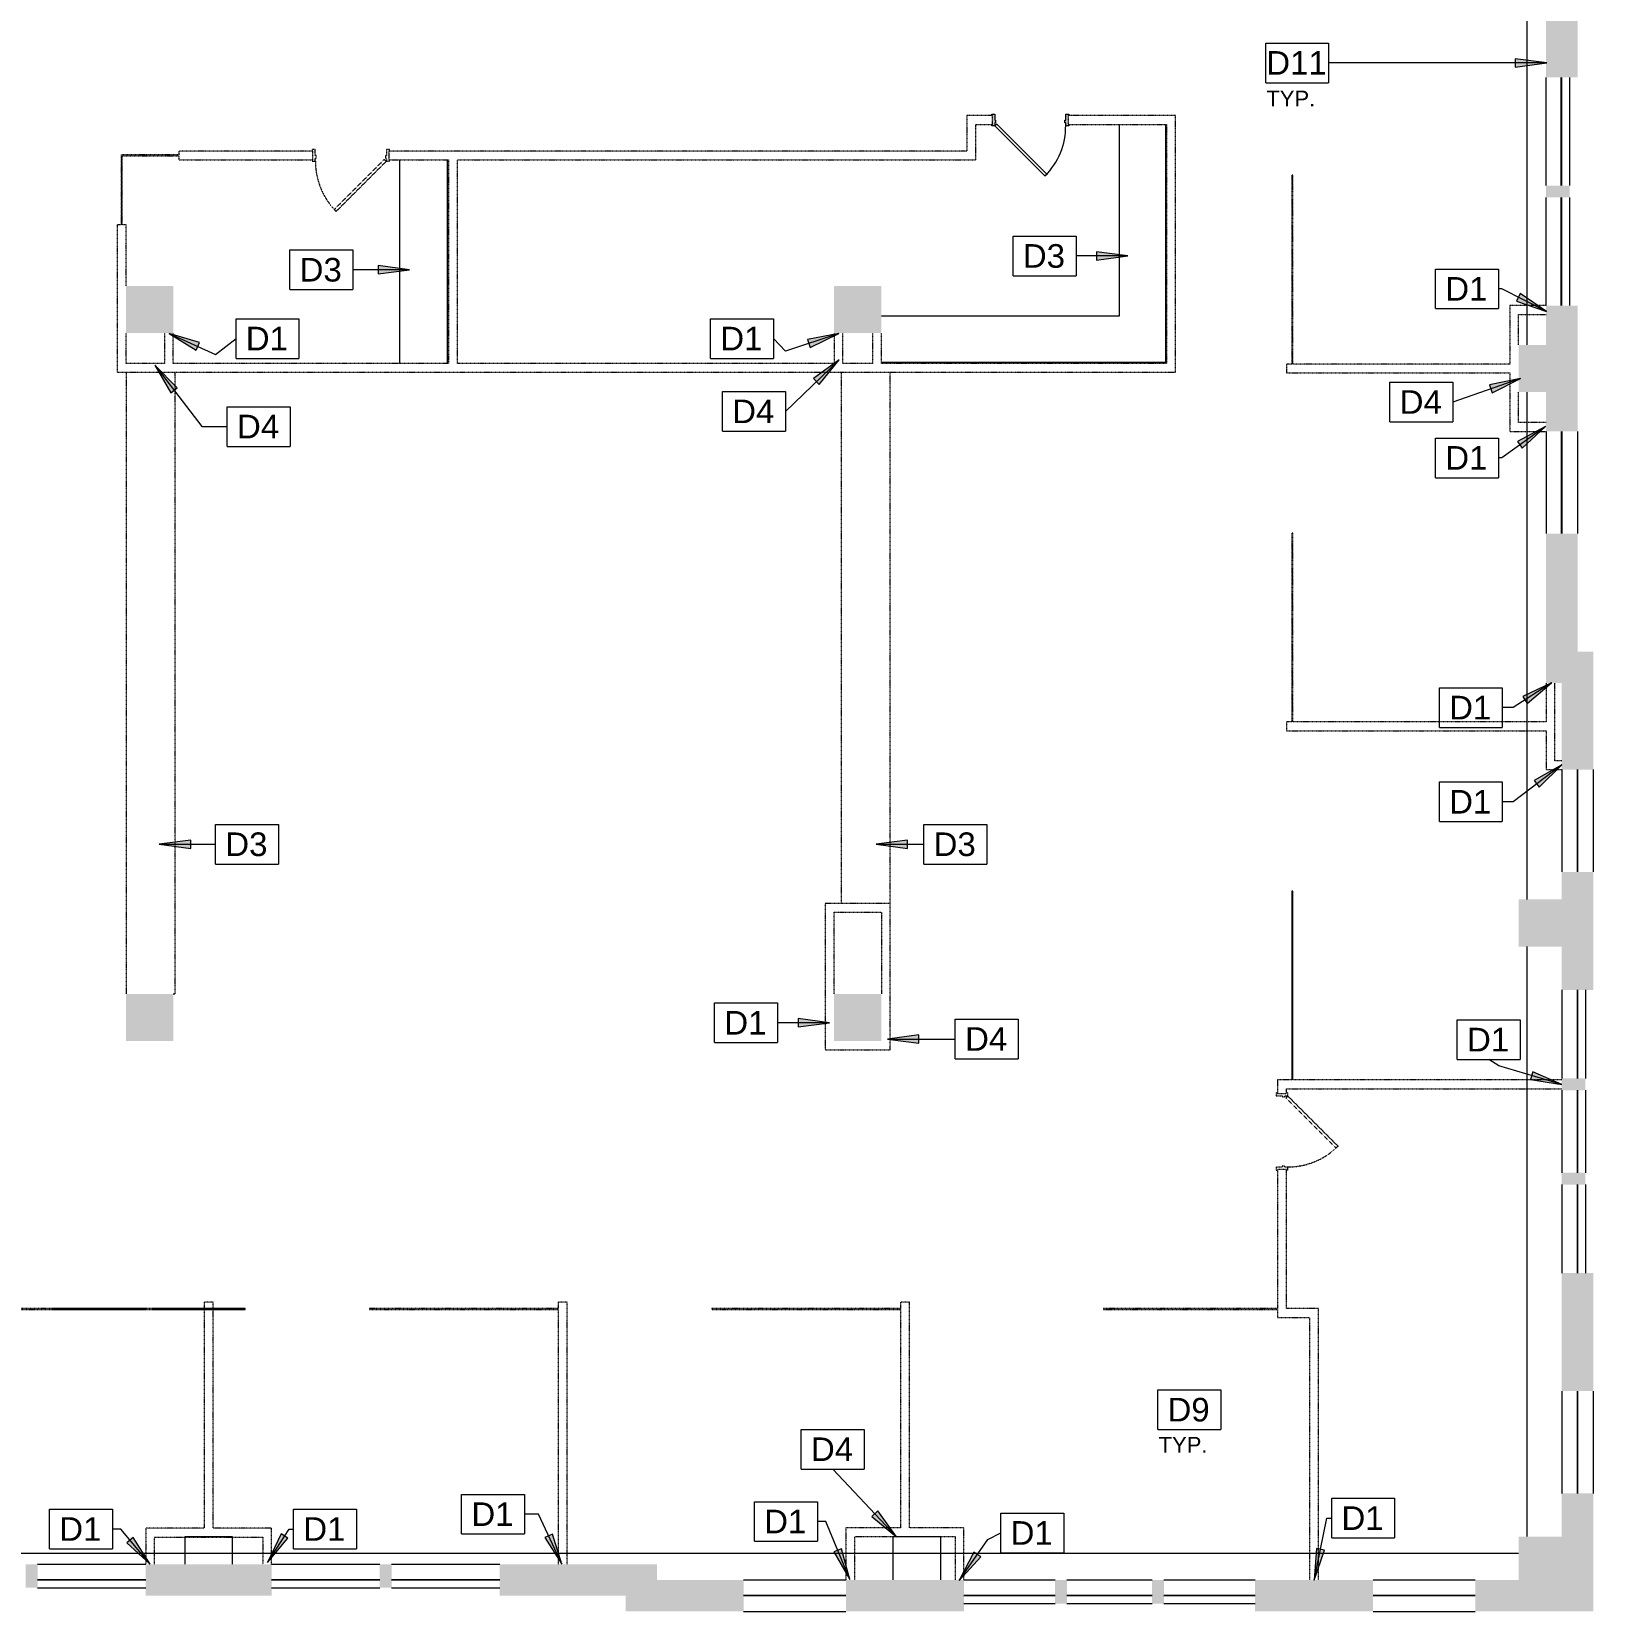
# Model space of a CAD drawing. Header units: inches. Extents: x 3 to 2535, y 0 to 2055.
# Drawn here: x 1741 to 2535, y 0 to 807 of the extents above; entities that cross this region are included whole.
import ezdxf

# ---------------------------------------------------------------- set-up
doc = ezdxf.new("R2010")
doc.units = ezdxf.units.IN
doc.header["$MEASUREMENT"] = 0
doc.linetypes.add('Demolished', pattern=[0.1875, 0.125, -0.0625])
for name, color, linetype, lineweight in [('_800 AVAILABLE', 7, 'Continuous', 9), ('A-ANNO-KEYN', 231, 'Continuous', 9), ('A-DETL-GENF', 92, 'Continuous', 9), ('A-DOOR', 31, 'Demolished', 9), ('A-WALL', 113, 'Demolished', 9), ('A-WALL-PATT', 111, 'Continuous', 13), ('B-CL', 7, 'Continuous', 9), ('G-ANNO-TEXT', 231, 'Continuous', 9), ('I-WALL', 2, 'Demolished', 9), ('Q-CASE', 31, 'Demolished', 9), ('Victor Bldg - 8th Floor_LINK_dwg', 8, 'Continuous', 9), ('WINDOWS', 7, 'Continuous', 9)]:
    doc.layers.add(name, color=color, linetype=linetype, lineweight=lineweight)
doc.styles.add('Arial', font='arial.ttf', dxfattribs={"height": 12})
doc.styles.add('Swis721 Lt BT', font='swissl.ttf', dxfattribs={"height": 8})

# ---------------------------------------------------------------- blocks, each defined once
blk = doc.blocks.new('Door - Single - Solid Door-7925635-Level XX  DEMOLITION')
at = {"layer": 'A-DOOR', "color": 250, "lineweight": 20}
for p, q in [((-14.01, 3.09), (11.45, 28.54)), ((12.42, 27.57), (-13.03, 2.12)), ((11.45, 28.54), (12.42, 27.57)), ((-15.63, 3.09), (-15.63, 2.34)), ((-14.13, 3.09), (-15.63, 3.09)), ((-14.13, 1.59), (-14.13, 3.09)), ((-13.63, 1.59), (-14.13, 1.59)), ((-14.13, -2.91), (-14.13, 0.09)), ((-14.13, 0.09), (-13.63, 0.09)), ((-13.03, 2.12), (-14.01, 3.09)), ((-13.63, 0.09), (-13.63, 1.59)), ((22.12, 1.59), (21.62, 1.59)), ((21.62, 1.59), (21.62, 0.09)), ((21.62, 0.09), (22.12, 0.09)), ((23.62, 3.09), (22.12, 3.09)), ((22.12, 3.09), (22.12, 1.59)), ((22.12, 0.09), (22.12, -2.91)), ((23.62, 2.34), (23.62, 3.09)), ((-15.63, -2.16), (-15.63, -2.91)), ((-15.63, -2.91), (-14.13, -2.91)), ((22.12, -2.91), (23.62, -2.91)), ((23.62, -2.91), (23.62, -2.16))]:
    blk.add_line(p, q, dxfattribs=at)
at = {"layer": 'A-DOOR', "color": 7}
blk.add_arc((-14.01, 3.09), 36, 359.5, 45, dxfattribs=at)
blk = doc.blocks.new('Door - Single - Solid Door-V1-Level XX  DEMOLITION')
at = {"layer": 'A-DOOR', "linetype": 'Continuous', "lineweight": 13}
h = blk.add_hatch(color=10, dxfattribs=at)
h.paths.add_polyline_path([(-15.26, -3.09), (-14.13, -3.09), (-14.13, -1.59), (-13.63, -1.59), (-13.63, -0.09), (-14.13, -0.09), (-14.13, 2.91), (-15.63, 2.91), (-15.63, 2.16), (-15.26, 2.16), (-15.26, -2.34), (-15.63, -2.34), (-15.63, -3.09)], flags=0)
h.paths.add_polyline_path([(22.12, -3.09), (23.62, -3.09), (23.62, -2.34), (23.24, -2.34), (23.24, 2.16), (23.62, 2.16), (23.62, 2.91), (22.12, 2.91), (22.12, -0.09), (21.62, -0.09), (21.62, -1.59), (22.12, -1.59), (22.12, -2.34)], flags=0)
at = {"layer": 'A-DOOR', "color": 8, "linetype": 'Continuous', "lineweight": 20}
for p, q in [((-15.63, 2.91), (-14.13, 2.91)), ((-15.63, 2.16), (-15.63, 2.91)), ((-14.13, 2.91), (-14.13, -0.09)), ((22.12, 2.91), (23.62, 2.91)), ((22.12, -0.09), (22.12, 2.91)), ((23.62, 2.91), (23.62, 2.16)), ((-15.63, -3.09), (-15.63, -2.34)), ((-14.13, -3.09), (-15.63, -3.09)), ((-14.13, -0.09), (-13.63, -0.09)), ((-14.13, -1.59), (-14.13, -3.09)), ((-13.63, -1.59), (-14.13, -1.59)), ((-13.03, -2.12), (-14.01, -3.09)), ((-14.01, -3.09), (11.45, -28.54)), ((-13.63, -0.09), (-13.63, -1.59)), ((12.42, -27.57), (-13.03, -2.12)), ((21.62, -0.09), (22.12, -0.09)), ((21.62, -1.59), (21.62, -0.09)), ((22.12, -1.59), (21.62, -1.59)), ((22.12, -3.09), (22.12, -1.59)), ((23.62, -3.09), (22.12, -3.09)), ((23.62, -2.34), (23.62, -3.09)), ((11.45, -28.54), (12.42, -27.57))]:
    blk.add_line(p, q, dxfattribs=at)
at = {"layer": 'A-DOOR', "linetype": 'Continuous'}
blk.add_arc((-14.01, -3.09), 36, 315, 0.5, dxfattribs=at)
blk = doc.blocks.new('C-L SHAPE COUNTER TOP - C-L SHAPE COUNTER TOP-7920506-Level XX  DEMOLITION')
at = {"layer": 'Q-CASE', "linetype": 'Continuous'}
for p, q in [((0.5, -121.5), (0.5, -0.5)), ((0.5, -0.5), (145, -0.5)), ((24, -121.5), (24, -24)), ((24, -24), (145, -24))]:
    blk.add_line(p, q, dxfattribs=at)
blk = doc.blocks.new('C-Counter Top - ADJ HEIGHT-7922816-Level XX  DEMOLITION')
at = {"layer": 'Q-CASE', "linetype": 'Continuous'}
for p, q in [((-47.26, -0.75), (56.24, -0.75)), ((-47.26, -25), (56.24, -25))]:
    blk.add_line(p, q, dxfattribs=at)
blk = doc.blocks.new('C-Counter Top - ADJ HEIGHT-7925532-Level XX  DEMOLITION')
at = {"layer": 'Q-CASE', "color": 7}
for p, q in [((222.8, 0), (-47.26, 0)), ((-47.26, -25), (222.8, -25))]:
    blk.add_line(p, q, dxfattribs=at)
blk = doc.blocks.new('C-Counter Top - ADJ HEIGHT-7925420-Level XX  DEMOLITION')
at = {"layer": 'Q-CASE', "color": 7}
for p, q in [((268.8, 0), (-47.26, 0)), ((-47.26, -24), (-47.26, -25)), ((-47.26, -25), (268.8, -25))]:
    blk.add_line(p, q, dxfattribs=at)
blk = doc.blocks.new('Victor Bldg - 8th Floor_LINK_dwg-6972240-Level XX  DEMOLITION')
at = {"layer": '_800 AVAILABLE'}
for p, q in [((2501.18, 983.5), (2501.18, 647.5)), ((2501.18, 623.5), (2501.18, 365.5)), ((2501.18, 341.5), (2501.18, 41.5)), ((2497, 32.86), (1069, 32.86))]:
    blk.add_line(p, q, dxfattribs=at)
at = {"layer": 'B-CL', "flags": 128}
for points in [[(1819, 27.5), (1819, 41.5), (1843, 41.5), (1843, 27.5)], [(2179, 19.5), (2179, 41.5), (2203, 41.5), (2203, 19.5)]]:
    blk.add_lwpolyline(points, dxfattribs=at)
at = {"layer": 'WINDOWS'}
for p, q in [((2511, 728.5), (2511, 783.5)), ((2518.75, 728.5), (2518.75, 783.5)), ((2519, 728.5), (2519, 783.5)), ((2523, 728.5), (2523, 783.5)), ((2511, 667.5), (2511, 722.5)), ((2518.75, 667.5), (2518.75, 722.5)), ((2519, 667.5), (2519, 722.5)), ((2523, 667.5), (2523, 722.5)), ((2511, 603.5), (2511, 551.5)), ((2518.75, 603.5), (2518.75, 551.5)), ((2519, 603.5), (2519, 551.5)), ((2527, 603.5), (2527, 551.5)), ((2519, 431.5), (2519, 379.5)), ((2526.75, 431.5), (2526.75, 379.5)), ((2527, 431.5), (2527, 379.5)), ((2535, 431.5), (2535, 379.5)), ((2519, 319.5), (2519, 274.5)), ((2526.75, 319.5), (2526.75, 274.5)), ((2527, 319.5), (2527, 274.5)), ((2531, 319.5), (2531, 274.5)), ((2519, 268.5), (2519, 226.5)), ((2526.75, 268.5), (2526.75, 226.5)), ((2527, 268.5), (2527, 226.5)), ((2531, 268.5), (2531, 226.5)), ((2519, 220.5), (2519, 175.5)), ((2526.75, 220.5), (2526.75, 175.5)), ((2527, 220.5), (2527, 175.5)), ((2531, 220.5), (2531, 175.5)), ((2519, 115.5), (2519, 63.5)), ((2526.75, 115.5), (2526.75, 63.5)), ((2527, 115.5), (2527, 63.5)), ((2535, 115.5), (2535, 63.5)), ((1744, 27.5), (1799, 27.5)), ((1863, 27.5), (1918, 27.5)), ((1924, 27.5), (1979, 27.5)), ((1744, 19.75), (1799, 19.75)), ((1744, 19.5), (1799, 19.5)), ((1863, 19.75), (1918, 19.75)), ((1863, 19.5), (1918, 19.5)), ((1924, 19.75), (1979, 19.75)), ((1924, 19.5), (1979, 19.5)), ((2103, 19.5), (2155, 19.5)), ((2215, 19.5), (2261.33, 19.5)), ((2267.33, 19.5), (2310.67, 19.5)), ((2316.67, 19.5), (2363, 19.5)), ((2423, 19.5), (2475, 19.5)), ((1744, 15.5), (1799, 15.5)), ((1863, 15.5), (1918, 15.5)), ((1924, 15.5), (1979, 15.5)), ((2103, 11.75), (2155, 11.75)), ((2103, 11.5), (2155, 11.5)), ((2215, 11.75), (2261.33, 11.75)), ((2215, 11.5), (2261.33, 11.5)), ((2267.33, 11.75), (2310.67, 11.75)), ((2267.33, 11.5), (2310.67, 11.5)), ((2316.67, 11.75), (2363, 11.75)), ((2316.67, 11.5), (2363, 11.5)), ((2423, 11.75), (2475, 11.75)), ((2423, 11.5), (2475, 11.5)), ((2103, 3.5), (2155, 3.5)), ((2215, 7.5), (2261.33, 7.5)), ((2267.33, 7.5), (2310.67, 7.5)), ((2316.67, 7.5), (2363, 7.5)), ((2423, 3.5), (2475, 3.5))]:
    blk.add_line(p, q, dxfattribs=at)
blk = doc.blocks.new('Keynote Tag - Keynote Number - Boxed-135510-Level XX  DEMOLITION')
at = {"layer": 'A-ANNO-KEYN'}
for p, q in [((-0.125, -0.0792), (-0.125, 0.0781)), ((-0.125, 0.0781), (0.125, 0.0781)), ((0.125, 0.0781), (0.125, -0.0792)), ((-0.125, -0.0792), (0.125, -0.0792))]:
    blk.add_line(p, q, dxfattribs=at)

msp = doc.modelspace()

# ---------------------------------------------------------------- hatches: boundary and pattern name
at = {"layer": 'A-ANNO-KEYN'}
for points in [[(2511.35, 790.84), (2495.35, 792.95), (2495.35, 788.74)], [(2298.34, 692.69), (2282.34, 694.8), (2282.34, 690.59)], [(1933.13, 685.68), (1917.13, 687.79), (1917.13, 683.58)], [(2511.22, 664.42), (2497.91, 673.55), (2496.01, 669.79)], [(1810.9, 653.27), (1824.63, 644.78), (1826.36, 648.62)], [(2151.32, 653.19), (2135.46, 650.19), (2136.78, 646.19)], [(2151.49, 639.9), (2138.49, 630.33), (2141.41, 627.3)], [(1803.64, 637.11), (1811.68, 623.12), (1815.03, 625.68)], [(2498, 630.38), (2482.19, 627.11), (2483.58, 623.13)], [(2510.64, 605.96), (2496.42, 598.34), (2498.88, 594.92)], [(2513.71, 475.6), (2499.11, 468.71), (2501.4, 465.17)], [(2518.98, 433.92), (2504.95, 425.94), (2507.49, 422.58)], [(1805.82, 393.56), (1821.82, 391.46), (1821.82, 395.67)], [(2170.38, 393.56), (2186.38, 391.46), (2186.38, 395.67)], [(2146.65, 302.79), (2130.65, 304.9), (2130.65, 300.68)], [(2176.13, 294.54), (2192.13, 292.43), (2192.13, 296.65)], [(2519.1, 271.39), (2504.34, 277.92), (2503.15, 273.88)], [(2180.67, 41.49), (2171.23, 54.57), (2168.16, 51.68)], [(1801.25, 27.48), (1792.61, 41.1), (1789.37, 38.4)], [(1860.84, 28.38), (1871.3, 40.67), (1867.76, 42.96)], [(2010.61, 27.43), (2005.73, 42.81), (2001.91, 41.02)], [(2156.92, 19.74), (2152.74, 35.32), (2148.85, 33.71)], [(2212.63, 19.28), (2223.51, 31.2), (2220.05, 33.61)], [(2393.06, 19.45), (2398.34, 34.69), (2394.22, 35.54)]]:
    msp.add_hatch(color=256, dxfattribs=at).paths.add_polyline_path(points, flags=0)
at = {"layer": 'A-DETL-GENF'}
h = msp.add_hatch(color=7, dxfattribs=at)
h.paths.add_polyline_path([(338, 0), (338, 4), (345, 4), (345, 23.12), (273, 23.12), (273, 4), (280, 4), (280, 0), (311.78, 0)], flags=0)
h.paths.add_polyline_path([(200, 0), (200, 4), (207, 4), (207, 23.12), (135, 23.12), (135, 4), (142, 4), (142, 0), (171.38, 0)], flags=0)
h.paths.add_polyline_path([(418, 0), (509.5, 0), (509.5, 56), (479.5, 56), (479.5, 23.06), (411, 23.06), (411, 4), (418, 4)], flags=0)
h.paths.add_polyline_path([(1050, 0), (1050, 14.5), (1079, 14.5), (1079, 11.5), (1143, 11.5), (1143, 27.5), (1069, 27.5), (1069, 32.86), (1011, 32.86), (1011, 23.12), (1004.38, 23.12), (1004.38, 0), (1036.5, 0)], flags=0)
h.paths.add_polyline_path([(920.38, 0), (920.38, 23.12), (913.5, 23.12), (913.5, 32.99), (884.25, 32.99), (884.25, 23.12), (867.25, 23.12), (867.25, 0), (913.5, 0)], flags=0)
h.paths.add_polyline_path([(62, 0), (62, 4), (69, 4), (69, 23.12), (34.12, 23.12), (34.12, 74.5), (16, 74.5), (16, 66), (12, 66), (12, 0), (34.12, 0)], flags=0)
h.paths.add_polyline_path([(783.25, 0), (783.25, 21.5), (781.25, 21.5), (781.25, 56), (751.25, 56), (751.25, 23.12), (730.25, 23.12), (730.25, 0), (781.25, 0)], flags=0)
h.paths.add_polyline_path([(614, 0), (646.25, 0), (646.25, 33.12), (614, 33.12), (614, 23.12), (593.13, 23.12), (593.13, 0)], flags=0)
h.paths.add_polyline_path([(2155, 3.5), (2215, 3.5), (2215, 19.5), (2155, 19.5)], flags=0)
h.paths.add_polyline_path([(2531, 3.5), (2535, 3.5), (2535, 63.5), (2519, 63.5), (2519, 41.5), (2497, 41.5), (2497, 19.5), (2475, 19.5), (2475, 3.5), (2519, 3.5)], flags=0)
h.paths.add_polyline_path([(2378.78, 3.5), (2423, 3.5), (2423, 19.5), (2363, 19.5), (2363, 3.5), (2374.5, 3.5)], flags=0)
h.paths.add_polyline_path([(2043, 3.5), (2103, 3.5), (2103, 19.5), (2059, 19.5), (2059, 27.5), (1979, 27.5), (1979, 11.5), (2043, 11.5)], flags=0)
h.paths.add_polyline_path([(2261.33, 7.5), (2267.33, 7.5), (2267.33, 19.5), (2261.33, 19.5)], flags=0)
h.paths.add_polyline_path([(2316.67, 7.5), (2316.67, 19.5), (2310.67, 19.5), (2310.67, 7.5)], flags=0)
h.paths.add_polyline_path([(1259, 11.5), (1323, 11.5), (1323, 27.5), (1259, 27.5)], flags=0)
h.paths.add_polyline_path([(1453, 11.5), (1503, 11.5), (1503, 27.5), (1439, 27.5), (1439, 11.5), (1443.5, 11.5)], flags=0)
h.paths.add_polyline_path([(1647.88, 11.5), (1683, 11.5), (1683, 27.5), (1619, 27.5), (1619, 11.5)], flags=0)
h.paths.add_polyline_path([(1828.75, 11.5), (1863, 11.5), (1863, 27.5), (1799, 27.5), (1799, 11.5), (1803.5, 11.5)], flags=0)
h.paths.add_polyline_path([(1564, 15.5), (1564, 27.5), (1558, 27.5), (1558, 15.5)], flags=0)
h.paths.add_polyline_path([(1918, 15.5), (1924, 15.5), (1924, 27.5), (1918, 27.5)], flags=0)
h.paths.add_polyline_path([(1738, 15.5), (1744, 15.5), (1744, 27.5), (1738, 27.5)], flags=0)
h.paths.add_polyline_path([(1198, 15.5), (1204, 15.5), (1204, 27.5), (1198, 27.5)], flags=0)
h.paths.add_polyline_path([(1384, 15.5), (1384, 27.5), (1378, 27.5), (1378, 15.5)], flags=0)
h.paths.add_polyline_path([(2519, 115.5), (2535, 115.5), (2535, 175.5), (2519, 175.5)], flags=0)
h.paths.add_polyline_path([(34.12, 123.5), (34.12, 224.5), (12, 224.5), (12, 132), (16, 132), (16, 123.5)], flags=0)
h.paths.add_polyline_path([(2531, 220.5), (2531, 226.5), (2519, 226.5), (2519, 220.5)], flags=0)
h.paths.add_polyline_path([(2531, 268.5), (2531, 274.5), (2519, 274.5), (2519, 268.5)], flags=0)
h.paths.add_polyline_path([(2173, 293.5), (2173, 317.5), (2149, 317.5), (2149, 293.5), (2152.5, 293.5)], flags=0)
h.paths.add_polyline_path([(517, 293.5), (517, 317.5), (493, 317.5), (493, 293.5), (512.5, 293.5)], flags=0)
h.paths.add_polyline_path([(1789, 293.5), (1813, 293.5), (1813, 317.5), (1789, 317.5)], flags=0)
h.paths.add_polyline_path([(21.13, 310.5), (34.12, 310.5), (34.12, 392.5), (12, 392.5), (12, 310.5)], flags=0)
h.paths.add_polyline_path([(2535, 319.5), (2535, 379.5), (2519, 379.5), (2519, 365.5), (2497, 365.5), (2497, 341.5), (2519, 341.5), (2519, 319.5)], flags=0)
h.paths.add_polyline_path([(2535, 431.5), (2535, 491.5), (2527, 491.5), (2527, 551.5), (2511, 551.5), (2511, 475.5), (2519, 475.5), (2519, 431.5)], flags=0)
h.paths.add_polyline_path([(21.13, 478.5), (34.12, 478.5), (34.12, 534.98), (75.5, 534.98), (75.5, 539.25), (3.5, 539.25), (3.5, 491.25), (12, 491.25), (12, 478.5), (14.26, 478.5)], flags=0)
h.paths.add_polyline_path([(306.53, 511.5), (306.53, 531.5), (296.25, 531.5), (296.25, 579.5), (283.25, 579.5), (283.25, 539.25), (191.5, 539.25), (191.5, 534.98), (286.53, 534.98), (286.53, 511.5), (305.81, 511.5)], flags=0)
h.paths.add_polyline_path([(2511, 603.5), (2527, 603.5), (2527, 667.5), (2511, 667.5), (2511, 647.5), (2497, 647.5), (2497, 623.5), (2511, 623.5)], flags=0)
h.paths.add_polyline_path([(291.03, 631.5), (296.25, 631.5), (296.25, 679.5), (304.93, 679.5), (304.93, 699.5), (296.25, 699.5), (296.25, 715.5), (283.25, 715.5), (283.25, 631.5), (286.53, 631.5)], flags=0)
h.paths.add_polyline_path([(829, 653.5), (853, 653.5), (853, 677.5), (829, 677.5)], flags=0)
h.paths.add_polyline_path([(2152.5, 653.5), (2173, 653.5), (2173, 677.5), (2149, 677.5), (2149, 653.5)], flags=0)
h.paths.add_polyline_path([(1093, 653.5), (1093, 677.5), (1069, 677.5), (1069, 653.5), (1088.5, 653.5)], flags=0)
h.paths.add_polyline_path([(498.94, 653.5), (517, 653.5), (517, 677.5), (493, 677.5), (493, 653.5)], flags=0)
h.paths.add_polyline_path([(1429, 653.5), (1453, 653.5), (1453, 677.5), (1429, 677.5)], flags=0)
h.paths.add_polyline_path([(1808.5, 653.5), (1813, 653.5), (1813, 677.5), (1789, 677.5), (1789, 653.5)], flags=0)
h.paths.add_polyline_path([(2511, 722.5), (2523, 722.5), (2523, 728.5), (2511, 728.5)], flags=0)
h.paths.add_polyline_path([(283.25, 770.5), (296.25, 770.5), (296.25, 776.5), (283.25, 776.5)], flags=0)
h.paths.add_polyline_path([(2511, 783.5), (2527, 783.5), (2527, 847.5), (2511, 847.5), (2511, 813.25)], flags=0)
h.paths.add_polyline_path([(283.25, 831.5), (296.25, 831.5), (296.25, 847.5), (304.93, 847.5), (304.93, 867.5), (296.25, 867.5), (296.25, 883.5), (283.25, 883.5), (283.25, 836)], flags=0)
h.paths.add_polyline_path([(2523, 902.5), (2523, 908.5), (2511, 908.5), (2511, 902.5)], flags=0)
h.paths.add_polyline_path([(296.25, 938.5), (296.25, 944.5), (283.25, 944.5), (283.25, 938.5), (289.64, 938.5)], flags=0)
h.paths.add_polyline_path([(2511, 963.25), (2527, 963.25), (2527, 1027.5), (2511, 1027.5), (2511, 1007.5), (2497, 1007.5), (2497, 983.5), (2511, 983.5), (2511, 967.75)], flags=0)
h.paths.add_polyline_path([(296.25, 999.5), (296.25, 1015.5), (304.93, 1015.5), (304.93, 1035.5), (296.25, 1035.5), (296.25, 1051.56), (283.25, 1051.56), (283.25, 999.5)], flags=0)
h.paths.add_polyline_path([(2173, 1013.5), (2173, 1037.5), (2149, 1037.5), (2149, 1013.5)], flags=0)
h.paths.add_polyline_path([(829, 1013.5), (853, 1013.5), (853, 1037.5), (829, 1037.5), (829, 1029.19)], flags=0)
h.paths.add_polyline_path([(517, 1013.5), (517.25, 1013.5), (517.25, 1037.5), (493, 1037.5), (493, 1013.5), (512.5, 1013.5)], flags=0)
h.paths.add_polyline_path([(1040.5, 1013.5), (1040.5, 1037.5), (1016.5, 1037.5), (1016.5, 1013.5)], flags=0)
h.paths.add_polyline_path([(2511, 1082.5), (2523, 1082.5), (2523, 1088.5), (2511, 1088.5)], flags=0)
h.paths.add_polyline_path([(289.62, 1106.56), (296.25, 1106.56), (296.25, 1112.56), (283.25, 1112.56), (283.25, 1106.56)], flags=0)
h.paths.add_polyline_path([(2511, 1143.5), (2527, 1143.5), (2527, 1207.5), (2511, 1207.5), (2511, 1173.25)], flags=0)
h.paths.add_polyline_path([(295.92, 1167.56), (296.25, 1167.56), (296.25, 1183.56), (304.93, 1183.56), (304.93, 1203.56), (296.25, 1203.56), (296.25, 1219.56), (283.25, 1219.56), (283.25, 1167.56)], flags=0)
h.paths.add_polyline_path([(2511, 1262.5), (2523, 1262.5), (2523, 1268.5), (2511, 1268.5)], flags=0)
h.paths.add_polyline_path([(296.25, 1274.56), (296.25, 1280.56), (283.25, 1280.56), (283.25, 1274.56), (295.92, 1274.56)], flags=0)
h.paths.add_polyline_path([(2511, 1323.5), (2527, 1323.5), (2527, 1387.5), (2511, 1387.5), (2511, 1367.5), (2497, 1367.5), (2497, 1343.5), (2511, 1343.5), (2511, 1328)], flags=0)
h.paths.add_polyline_path([(296.25, 1335.56), (296.25, 1351.56), (304.93, 1351.56), (304.93, 1371.56), (296.25, 1371.56), (296.25, 1387.56), (283.25, 1387.56), (283.25, 1335.56)], flags=0)
h.paths.add_polyline_path([(1087.5, 1373.5), (1093, 1373.5), (1093, 1397.5), (1069, 1397.5), (1069, 1373.5)], flags=0)
h.paths.add_polyline_path([(2173, 1373.5), (2173, 1397.5), (2149, 1397.5), (2149, 1373.5), (2168.5, 1373.5)], flags=0)
h.paths.add_polyline_path([(1453, 1373.5), (1453, 1397.5), (1429, 1397.5), (1429, 1373.5), (1448.5, 1373.5)], flags=0)
h.paths.add_polyline_path([(1813, 1373.5), (1813, 1397.5), (1789, 1397.5), (1789, 1373.5), (1792.5, 1373.5)], flags=0)
h.paths.add_polyline_path([(853, 1373.5), (853, 1397.5), (829, 1397.5), (829, 1373.5), (833.5, 1373.5)], flags=0)
h.paths.add_polyline_path([(517, 1373.5), (517, 1397.5), (493, 1397.5), (493, 1373.5), (515, 1373.5)], flags=0)
h.paths.add_polyline_path([(2511, 1442.5), (2523, 1442.5), (2523, 1448.5), (2511, 1448.5)], flags=0)
h.paths.add_polyline_path([(296.25, 1442.56), (296.25, 1448.56), (283.25, 1448.56), (283.25, 1442.56)], flags=0)
h.paths.add_polyline_path([(2527, 1503.5), (2527, 1567.5), (2511, 1567.5), (2511, 1503.5)], flags=0)
h.paths.add_polyline_path([(296.25, 1503.56), (296.25, 1519.56), (304.93, 1519.56), (304.93, 1539.56), (296.25, 1539.56), (296.25, 1555.56), (283.25, 1555.56), (283.25, 1503.56)], flags=0)
h.paths.add_polyline_path([(283.25, 1610.56), (296.25, 1610.56), (296.25, 1616.56), (283.25, 1616.56)], flags=0)
h.paths.add_polyline_path([(2511, 1622.5), (2523, 1622.5), (2523, 1628.5), (2511, 1628.5)], flags=0)
h.paths.add_polyline_path([(296.25, 1671.56), (296.25, 1687.56), (304.93, 1687.56), (304.93, 1707.56), (296.25, 1707.56), (296.25, 1755.56), (283.25, 1755.56), (283.25, 1671.56)], flags=0)
h.paths.add_polyline_path([(2527, 1683.5), (2527, 1747.5), (2511, 1747.5), (2511, 1727.5), (2497, 1727.5), (2497, 1703.5), (2511, 1703.5), (2511, 1683.5)], flags=0)
h.paths.add_polyline_path([(1792.5, 1733.5), (1813, 1733.5), (1813, 1757.25), (1789, 1757.25), (1789, 1733.5)], flags=0)
h.paths.add_polyline_path([(1069, 1733.5), (1093, 1733.5), (1093, 1757.5), (1069, 1757.5)], flags=0)
h.paths.add_polyline_path([(829, 1733.5), (853, 1733.5), (853, 1757.5), (829, 1757.5)], flags=0)
h.paths.add_polyline_path([(2173, 1733.5), (2173, 1757.5), (2149, 1757.5), (2149, 1733.5), (2152.5, 1733.5)], flags=0)
h.paths.add_polyline_path([(493, 1733.5), (517, 1733.5), (517, 1757.5), (493, 1757.5)], flags=0)
h.paths.add_polyline_path([(1433.76, 1733.5), (1453.1, 1733.5), (1453.1, 1757.5), (1429, 1757.5), (1429, 1733.5), (1429.1, 1733.5)], flags=0)
h.paths.add_polyline_path([(2523, 1802.5), (2523, 1808.5), (2511, 1808.5), (2511, 1802.5)], flags=0)
h.paths.add_polyline_path([(283.25, 1807.56), (296.25, 1807.56), (296.25, 1855.56), (304.93, 1855.56), (304.93, 1870.56), (359, 1870.56), (359, 1883.56), (283.25, 1883.56), (283.25, 1851.06)], flags=0)
h.paths.add_polyline_path([(2527, 1863.5), (2527, 1927.5), (2511, 1927.5), (2511, 1863.5)], flags=0)
h.paths.add_polyline_path([(488, 1870.56), (488, 1927.5), (475, 1927.5), (475, 1883.56), (411, 1883.56), (411, 1870.56), (475, 1870.56)], flags=0)
h.paths.add_polyline_path([(2511, 1979.5), (2527, 1979.5), (2527, 2043.5), (2523, 2043.5), (2523, 2051.5), (2459, 2051.5), (2459, 2035.5), (2497, 2035.5), (2497, 2021.5), (2511, 2021.5)], flags=0)
h.paths.add_polyline_path([(475, 1979.5), (488, 1979.5), (488, 2021.5), (517, 2021.5), (517, 2035.5), (543, 2035.5), (543, 2051.5), (475, 2051.5), (475, 2021.5)], flags=0)
h.paths.add_polyline_path([(693.25, 2021.5), (703, 2021.5), (703, 2035.5), (723, 2035.5), (723, 2051.5), (659, 2051.5), (659, 2035.5), (679, 2035.5), (679, 2021.5), (688.75, 2021.5)], flags=0)
h.paths.add_polyline_path([(1423, 2021.5), (1423, 2035.5), (1443, 2035.5), (1443, 2051.5), (1379, 2051.5), (1379, 2035.5), (1399, 2035.5), (1399, 2021.5), (1413.25, 2021.5)], flags=0)
h.paths.add_polyline_path([(2119.34, 2021.5), (2143.34, 2021.5), (2143.34, 2035.5), (2163, 2035.5), (2163, 2051.5), (2099, 2051.5), (2099, 2035.5), (2119.34, 2035.5), (2119.34, 2022.56)], flags=0)
h.paths.add_polyline_path([(1039, 2021.5), (1063, 2021.5), (1063, 2035.5), (1083, 2035.5), (1083, 2051.5), (1019, 2051.5), (1019, 2035.5), (1039, 2035.5), (1039, 2022.56)], flags=0)
h.paths.add_polyline_path([(1759, 2021.5), (1783, 2021.5), (1783, 2035.5), (1803, 2035.5), (1803, 2051.5), (1739, 2051.5), (1739, 2035.5), (1759, 2035.5), (1759, 2022.56)], flags=0)
h.paths.add_polyline_path([(1504, 2035.5), (1504, 2047.5), (1498, 2047.5), (1498, 2035.5)], flags=0)
h.paths.add_polyline_path([(1324, 2035.5), (1324, 2047.5), (1318, 2047.5), (1318, 2035.5)], flags=0)
h.paths.add_polyline_path([(839, 2035.5), (903, 2035.5), (903, 2051.5), (839, 2051.5)], flags=0)
h.paths.add_polyline_path([(1233.25, 2035.5), (1263, 2035.5), (1263, 2051.5), (1199, 2051.5), (1199, 2035.5), (1228.75, 2035.5)], flags=0)
h.paths.add_polyline_path([(1144, 2035.5), (1144, 2047.5), (1138, 2047.5), (1138, 2035.5)], flags=0)
h.paths.add_polyline_path([(1559, 2035.5), (1623, 2035.5), (1623, 2051.5), (1559, 2051.5)], flags=0)
h.paths.add_polyline_path([(2404, 2035.5), (2404, 2047.5), (2398, 2047.5), (2398, 2035.5)], flags=0)
h.paths.add_polyline_path([(598, 2035.5), (604, 2035.5), (604, 2047.5), (598, 2047.5)], flags=0)
h.paths.add_polyline_path([(2313.25, 2035.5), (2343, 2035.5), (2343, 2051.5), (2279, 2051.5), (2279, 2035.5), (2308.75, 2035.5)], flags=0)
h.paths.add_polyline_path([(2218, 2035.5), (2224, 2035.5), (2224, 2047.5), (2218, 2047.5)], flags=0)
h.paths.add_polyline_path([(778, 2035.5), (784, 2035.5), (784, 2047.5), (778, 2047.5)], flags=0)
h.paths.add_polyline_path([(1953.25, 2035.5), (1983, 2035.5), (1983, 2051.5), (1919, 2051.5), (1919, 2035.5), (1948.75, 2035.5)], flags=0)
h.paths.add_polyline_path([(2044, 2035.5), (2044, 2047.5), (2038, 2047.5), (2038, 2035.5)], flags=0)
h.paths.add_polyline_path([(958, 2035.5), (964, 2035.5), (964, 2047.5), (958, 2047.5)], flags=0)
h.paths.add_polyline_path([(1684, 2035.5), (1684, 2047.5), (1678, 2047.5), (1678, 2035.5)], flags=0)
h.paths.add_polyline_path([(1858, 2035.5), (1864, 2035.5), (1864, 2047.5), (1858, 2047.5)], flags=0)
at = {"layer": 'A-WALL-PATT', "lineweight": 9}
msp.add_hatch(color=7, dxfattribs=at).paths.add_polyline_path([(2382.25, 273.75), (2382.25, 369.75), (2381.75, 369.75), (2381.75, 273.75)], flags=0)
h = msp.add_hatch(color=7, dxfattribs=at)
h.paths.add_polyline_path([(1849.5, 157), (1849.5, 157.5), (1833.25, 157.5), (1833.25, 157)], flags=0)
h.paths.add_polyline_path([(1828.75, 157), (1829.35, 157.5), (1828.75, 157.5), (1828.75, 157.22)], flags=0)

# ---------------------------------------------------------------- linework, layer by layer
at = {"layer": 'A-ANNO-KEYN'}
for p, q in [((2511.35, 790.84), (2400.44, 790.84)), ((2511.35, 790.84), (2495.35, 792.95)), ((2495.35, 792.95), (2495.35, 788.74)), ((2495.35, 788.74), (2511.35, 790.84)), ((2298.34, 692.69), (2282.34, 694.8)), ((2282.34, 694.8), (2282.34, 690.59)), ((1933.13, 685.68), (1917.13, 687.79)), ((1917.13, 687.79), (1917.13, 683.58)), ((2298.34, 692.69), (2272.01, 692.69)), ((2282.34, 690.59), (2298.34, 692.69)), ((1933.13, 685.68), (1904.26, 685.68)), ((1917.13, 683.58), (1933.13, 685.68)), ((2488.47, 675.99), (2486.79, 675.97)), ((2511.22, 664.42), (2488.47, 675.99)), ((2497.91, 673.55), (2496.01, 669.79)), ((2496.01, 669.79), (2511.22, 664.42)), ((2511.22, 664.42), (2497.91, 673.55)), ((1810.9, 653.27), (1824.63, 644.78)), ((1826.36, 648.62), (1810.9, 653.27)), ((1810.9, 653.27), (1834.48, 642.66)), ((1824.63, 644.78), (1826.36, 648.62)), ((1834.48, 642.66), (1844.89, 650.68)), ((2124.21, 644.27), (2118.17, 650.68)), ((2151.32, 653.19), (2124.21, 644.27)), ((2151.32, 653.19), (2135.46, 650.19)), ((2135.46, 650.19), (2136.78, 646.19)), ((2136.78, 646.19), (2151.32, 653.19)), ((2151.49, 639.9), (2124.21, 613.67)), ((2151.49, 639.9), (2138.49, 630.33)), ((2141.41, 627.3), (2151.49, 639.9)), ((1803.64, 637.11), (1811.68, 623.12)), ((1815.03, 625.68), (1803.64, 637.11)), ((1803.64, 637.11), (1827.45, 605.95)), ((2138.49, 630.33), (2141.41, 627.3)), ((2498, 630.38), (2463.63, 618.43)), ((2498, 630.38), (2482.19, 627.11)), ((2483.58, 623.13), (2498, 630.38)), ((1811.68, 623.12), (1815.03, 625.68)), ((2482.19, 627.11), (2483.58, 623.13)), ((1827.45, 605.95), (1840.43, 605.95)), ((2510.64, 605.96), (2488.47, 590.03)), ((2510.64, 605.96), (2496.42, 598.34)), ((2498.88, 594.92), (2510.64, 605.96)), ((2496.42, 598.34), (2498.88, 594.92)), ((2488.47, 590.03), (2486.79, 590.01)), ((2513.71, 475.6), (2494.24, 463.06)), ((2513.71, 475.6), (2499.11, 468.71)), ((2499.11, 468.71), (2501.4, 465.17)), ((2501.4, 465.17), (2513.71, 475.6)), ((2494.24, 463.06), (2488.75, 463.05)), ((2518.98, 433.92), (2494.24, 415.18)), ((2518.98, 433.92), (2504.95, 425.94)), ((2507.49, 422.58), (2518.98, 433.92)), ((2504.95, 425.94), (2507.49, 422.58)), ((2494.24, 415.18), (2488.75, 415.17)), ((1821.82, 395.67), (1805.82, 393.56)), ((1821.82, 391.46), (1821.82, 395.67)), ((2186.38, 395.67), (2170.38, 393.56)), ((2186.38, 391.46), (2186.38, 395.67)), ((1805.82, 393.56), (1821.82, 391.46)), ((1805.82, 393.56), (1834.48, 393.56)), ((2170.38, 393.56), (2186.38, 391.46)), ((2170.38, 393.56), (2194.62, 393.56)), ((2146.65, 302.79), (2120.22, 302.79)), ((2146.65, 302.79), (2130.65, 304.9)), ((2130.65, 304.9), (2130.65, 300.68)), ((2130.65, 300.68), (2146.65, 302.79)), ((2192.13, 296.65), (2176.13, 294.54)), ((2176.13, 294.54), (2192.13, 292.43)), ((2176.13, 294.54), (2210.62, 294.54)), ((2192.13, 292.43), (2192.13, 296.65)), ((2486.91, 280.84), (2481.86, 284.15)), ((2519.1, 271.39), (2486.91, 280.84)), ((2504.34, 277.92), (2503.15, 273.88)), ((2519.1, 271.39), (2504.34, 277.92)), ((2503.15, 273.88), (2519.1, 271.39)), ((2180.67, 41.49), (2148.26, 75.86)), ((1998.66, 52.94), (1991.61, 52.92)), ((2010.61, 27.43), (1998.66, 52.94)), ((2144.7, 49.22), (2140.47, 49.2)), ((2156.92, 19.74), (2144.7, 49.22)), ((2171.23, 54.57), (2168.16, 51.68)), ((2168.16, 51.68), (2180.67, 41.49)), ((2180.67, 41.49), (2171.23, 54.57)), ((2393.06, 19.45), (2399.53, 50.94)), ((2399.53, 50.94), (2402.01, 50.92)), ((1786.28, 45.39), (1782.03, 45.37)), ((1801.25, 27.48), (1786.28, 45.39)), ((1792.61, 41.1), (1789.37, 38.4)), ((1801.25, 27.48), (1792.61, 41.1)), ((1860.84, 28.38), (1871.84, 45.39)), ((1867.76, 42.96), (1860.84, 28.38)), ((1860.84, 28.38), (1871.3, 40.67)), ((1871.3, 40.67), (1867.76, 42.96)), ((1871.84, 45.39), (1874.13, 45.37)), ((2005.73, 42.81), (2001.91, 41.02)), ((2001.91, 41.02), (2010.61, 27.43)), ((2010.61, 27.43), (2005.73, 42.81)), ((2227.13, 40.07), (2233.78, 43.37)), ((1789.37, 38.4), (1801.25, 27.48)), ((2152.74, 35.32), (2148.85, 33.71)), ((2148.85, 33.71), (2156.92, 19.74)), ((2156.92, 19.74), (2152.74, 35.32)), ((2212.63, 19.28), (2227.13, 40.07)), ((2220.05, 33.61), (2212.63, 19.28)), ((2223.51, 31.2), (2220.05, 33.61)), ((2394.22, 35.54), (2393.06, 19.45)), ((2393.06, 19.45), (2398.34, 34.69)), ((2398.34, 34.69), (2394.22, 35.54)), ((2212.63, 19.28), (2223.51, 31.2))]:
    msp.add_line(p, q, dxfattribs=at)
at = {"layer": 'A-WALL', "color": 250, "lineweight": 20}
for p, q in [((2216.5, 764.06), (2216.5, 746.06)), ((2229.5, 764.06), (2216.5, 764.06)), ((2221, 741.56), (2221, 759.56)), ((2221, 759.56), (2229.5, 759.56)), ((2229.5, 759.56), (2229.5, 764.06)), ((2322.5, 764.06), (2268, 764.06)), ((2268, 764.06), (2268, 759.56)), ((2268, 759.56), (2318, 759.56)), ((2318, 759.56), (2318, 638.06)), ((2322.5, 633.56), (2322.5, 764.06)), ((1884, 746.06), (1815.75, 746.06)), ((1815.75, 746.06), (1815.75, 744.06)), ((1815.75, 743.56), (1815.75, 741.56)), ((1884, 741.56), (1884, 746.06)), ((2216.5, 746.06), (1922.5, 746.06)), ((1922.5, 746.06), (1922.5, 741.56)), ((1815.75, 741.56), (1884, 741.56)), ((1922.5, 741.56), (1953, 741.56)), ((1953, 741.56), (1953, 638.06)), ((1957.5, 741.56), (2221, 741.56)), ((1957.5, 638.06), (1957.5, 741.56)), ((1784.5, 708.5), (1784.5, 633.56)), ((1786.5, 708.5), (1784.5, 708.5)), ((1789, 708.5), (1787, 708.5)), ((1789, 677.5), (1789, 708.5)), ((2511, 667.5), (2492.5, 667.5)), ((2492.5, 667.5), (2492.5, 637.75)), ((2497, 663), (2511, 663)), ((2497, 647.5), (2497, 663)), ((1789, 638.06), (1789, 653.5)), ((1808.5, 653.5), (1808.5, 638.06)), ((1813, 638.06), (1813, 653.5)), ((2149, 653.5), (2149, 638.06)), ((2153.5, 638.06), (2153.5, 653.5)), ((2168.5, 653.5), (2168.5, 638.06)), ((2173, 638.06), (2173, 653.5)), ((1808.5, 638.06), (1789, 638.06)), ((1953, 638.06), (1813, 638.06)), ((2149, 638.06), (1957.5, 638.06)), ((2168.5, 638.06), (2153.5, 638.06)), ((2318, 638.06), (2173, 638.06)), ((2381.75, 637.75), (2379, 637.75)), ((2379, 637.75), (2379, 633.25)), ((2492.5, 637.75), (2382.25, 637.75)), ((1784.5, 633.56), (2322.5, 633.56)), ((2379, 633.25), (2492.5, 633.25)), ((2492.5, 633.25), (2492.5, 603.5)), ((2497, 608), (2497, 623.5)), ((2511, 608), (2497, 608)), ((2492.5, 603.5), (2511, 603.5)), ((2511, 475.5), (2511, 455.75)), ((2515.5, 436), (2515.5, 475.5)), ((2381.75, 455.75), (2379, 455.75)), ((2379, 455.75), (2379, 451.25)), ((2511, 455.75), (2382.25, 455.75)), ((2379, 451.25), (2511, 451.25)), ((2511, 451.25), (2511, 431.5)), ((2519, 436), (2515.5, 436)), ((2511, 431.5), (2519, 431.5)), ((2144.5, 363.5), (2144.5, 289)), ((2177.5, 363.5), (2144.5, 363.5)), ((2177.5, 289), (2177.5, 363.5)), ((2149, 317.5), (2149, 359)), ((2149, 359), (2173, 359)), ((2173, 359), (2173, 317.5)), ((2144.5, 289), (2177.5, 289)), ((2381.75, 273.75), (2374.5, 273.75)), ((2374.5, 273.75), (2374.5, 266.75)), ((2374.5, 266.75), (2379, 266.75)), ((2379, 269.25), (2519, 269.25)), ((2379, 266.75), (2379, 269.25)), ((2519, 273.75), (2382.25, 273.75)), ((2379, 228.25), (2374.5, 228.25)), ((2374.5, 228.25), (2374.5, 157.5)), ((2379, 157.5), (2379, 228.25)), ((1833.25, 160.75), (1828.75, 160.75)), ((1828.75, 160.75), (1828.75, 157.5)), ((1828.75, 157), (1828.75, 45.75)), ((1833.25, 45.75), (1833.25, 160.75)), ((2013.25, 160.75), (2008.75, 160.75)), ((2008.75, 160.75), (2008.75, 157.5)), ((2008.75, 157), (2008.75, 27.5)), ((2013.25, 27.5), (2013.25, 160.75)), ((2187.25, 160.75), (2182.75, 160.75)), ((2182.75, 160.75), (2182.75, 157.5)), ((2182.75, 157), (2182.75, 46)), ((2187.25, 46), (2187.25, 160.75)), ((2374.5, 157), (2374.5, 153)), ((2395.25, 157.5), (2379, 157.5)), ((2395.25, 19.5), (2395.25, 157.5)), ((2374.5, 153), (2390.75, 153)), ((2390.75, 153), (2390.75, 19.5)), ((1799, 45.75), (1799, 27.5)), ((1828.75, 45.75), (1799, 45.75)), ((1803.5, 27.5), (1803.5, 41.25)), ((1803.5, 41.25), (1858.5, 41.25)), ((1863, 45.75), (1833.25, 45.75)), ((1858.5, 41.25), (1858.5, 27.5)), ((1863, 27.5), (1863, 45.75)), ((2155, 46), (2155, 19.5)), ((2182.75, 46), (2155, 46)), ((2159.5, 19.5), (2159.5, 41.5)), ((2159.5, 41.5), (2210.5, 41.5)), ((2215, 46), (2187.25, 46)), ((2210.5, 41.5), (2210.5, 19.5)), ((2215, 19.5), (2215, 46))]:
    msp.add_line(p, q, dxfattribs=at)
at = {"layer": 'I-WALL', "color": 250, "lineweight": 20}
for p, q in [((1786.5, 744.06), (1786.5, 708.5)), ((1815.75, 744.06), (1786.5, 744.06)), ((1787, 708.5), (1787, 743.56)), ((1787, 743.56), (1815.75, 743.56)), ((2382.25, 733.75), (2381.75, 733.75)), ((2381.75, 733.75), (2381.75, 637.75)), ((2382.25, 637.75), (2382.25, 733.75)), ((2382.25, 551.75), (2381.75, 551.75)), ((2381.75, 551.75), (2381.75, 455.75)), ((2382.25, 455.75), (2382.25, 551.75)), ((1828.75, 157.5), (1732.75, 157.5)), ((1732.75, 157), (1828.75, 157)), ((2008.75, 157.5), (1912.75, 157.5)), ((1912.75, 157.5), (1912.75, 157)), ((1912.75, 157), (2008.75, 157)), ((2182.75, 157.5), (2086.75, 157.5)), ((2086.75, 157.5), (2086.75, 157)), ((2086.75, 157), (2182.75, 157)), ((2374.5, 157.5), (2286, 157.5)), ((2286, 157.5), (2286, 157)), ((2286, 157), (2374.5, 157))]:
    msp.add_line(p, q, dxfattribs=at)
at = {"layer": 'I-WALL', "color": 8, "linetype": 'Continuous', "lineweight": 20}
for p, q in [((2382.25, 369.75), (2381.75, 369.75)), ((2381.75, 369.75), (2381.75, 273.75)), ((2382.25, 273.75), (2382.25, 369.75)), ((1799, 157.5), (1751.25, 157.5)), ((1751.25, 157.5), (1751.25, 157)), ((1751.25, 157), (1799, 157)), ((1799, 157), (1799, 157.5)), ((1849.5, 157.5), (1802.5, 157.5)), ((1802.5, 157.5), (1802.5, 157)), ((1802.5, 157), (1849.5, 157)), ((1849.5, 157), (1849.5, 157.5))]:
    msp.add_line(p, q, dxfattribs=at)

# ---------------------------------------------------------------- block references
at = {"layer": 'A-ANNO-KEYN', "xscale": 127.9999999999999, "yscale": 127.9999999999999, "zscale": 127.9999999999999}
for p in [(2384.44, 790.92), (2256.01, 692.76), (1888.26, 685.75), (2470.79, 676.04), (1860.89, 650.75), (2102.17, 650.75), (2108.21, 613.75), (2447.63, 618.5), (1856.43, 606.02), (2470.79, 590.09), (2472.75, 463.12), (2472.75, 415.24), (1850.48, 393.63), (2210.62, 393.63), (2104.22, 302.86), (2226.62, 294.61), (2481.86, 294.3), (2329.57, 106.14), (2148.26, 86), (1975.61, 53), (2124.47, 49.28), (2418.01, 51), (1766.03, 45.44), (1890.13, 45.44), (2249.78, 43.44)]:
    msp.add_blockref('Keynote Tag - Keynote Number - Boxed-135510-Level XX  DEMOLITION', p, dxfattribs=at)
at = {"layer": 'A-DOOR', "linetype": 'Continuous', "lineweight": 13}
msp.add_blockref('Door - Single - Solid Door-V1-Level XX  DEMOLITION', (2244.76, 761.9), dxfattribs=at)
at = {"layer": 'A-DOOR', "color": 7}
for p, rotation in [((1907.24, 743.9), 180), ((2376.66, 251.49), 269.9999999999998)]:
    msp.add_blockref('Door - Single - Solid Door-7925635-Level XX  DEMOLITION', p, dxfattribs=dict(at, rotation=rotation))
at = {"layer": 'Q-CASE', "linetype": 'Continuous'}
for name, p, rotation in [('C-L SHAPE COUNTER TOP - C-L SHAPE COUNTER TOP-7920506-Level XX  DEMOLITION', (2318, 638.06), 180), ('C-Counter Top - ADJ HEIGHT-7922816-Level XX  DEMOLITION', (1953, 694.3), 270.0000000000002)]:
    msp.add_blockref(name, p, dxfattribs=dict(at, rotation=rotation))
at = {"layer": 'Q-CASE', "color": 7, "rotation": 90.00000000000001}
for name, p in [('C-Counter Top - ADJ HEIGHT-7925420-Level XX  DEMOLITION', (1789, 364.76)), ('C-Counter Top - ADJ HEIGHT-7925532-Level XX  DEMOLITION', (2152.5, 410.76))]:
    msp.add_blockref(name, p, dxfattribs=at)
at = {"layer": 'Victor Bldg - 8th Floor_LINK_dwg', "color": 7}
msp.add_blockref('Victor Bldg - 8th Floor_LINK_dwg-6972240-Level XX  DEMOLITION', (0, 0), dxfattribs=at)

# ---------------------------------------------------------------- texts
at = {"layer": 'A-ANNO-KEYN', "char_height": 12, "attachment_point": 1, "style": 'Arial'}
for s, insert, width in [('D11', (2368.73, 796.85), 37.572), ('D3', (2244.96, 698.7), 26.26), ('D3', (1877.21, 691.69), 26.26), ('D1', (2459.74, 681.98), 26.26), ('D1', (1849.84, 656.69), 26.26), ('D1', (2091.12, 656.69), 26.26), ('D4', (2436.58, 624.44), 26.26), ('D4', (2097.16, 619.68), 26.26), ('D4', (1845.38, 611.96), 26.26), ('D1', (2459.74, 596.02), 26.26), ('D1', (2461.71, 469.05), 26.26), ('D1', (2461.71, 421.17), 26.26), ('D3', (1839.43, 399.57), 26.26), ('D3', (2199.58, 399.57), 26.26), ('D1', (2093.17, 308.8), 26.26), ('D4', (2215.58, 300.55), 26.26), ('D1', (2470.81, 300.23), 26.26), ('D9', (2318.52, 112.08), 26.26), ('D4', (2137.21, 91.94), 26.26), ('D1', (1964.56, 58.93), 26.26), ('D1', (2406.96, 56.93), 26.26), ('D1', (1754.98, 51.38), 26.26), ('D1', (1879.08, 51.38), 26.26), ('D1', (2113.42, 55.21), 26.26), ('D1', (2238.73, 49.38), 26.26)]:
    msp.add_mtext(s, dxfattribs=dict(at, insert=insert, width=width))
at = {"layer": 'G-ANNO-TEXT', "color": 7, "char_height": 8, "width": 27.876, "attachment_point": 1, "style": 'Swis721 Lt BT'}
for insert in [(2368.79, 776.74), (2314.01, 92.23)]:
    msp.add_mtext('TYP.', dxfattribs=dict(at, insert=insert))

doc.saveas('drawing.dxf')
